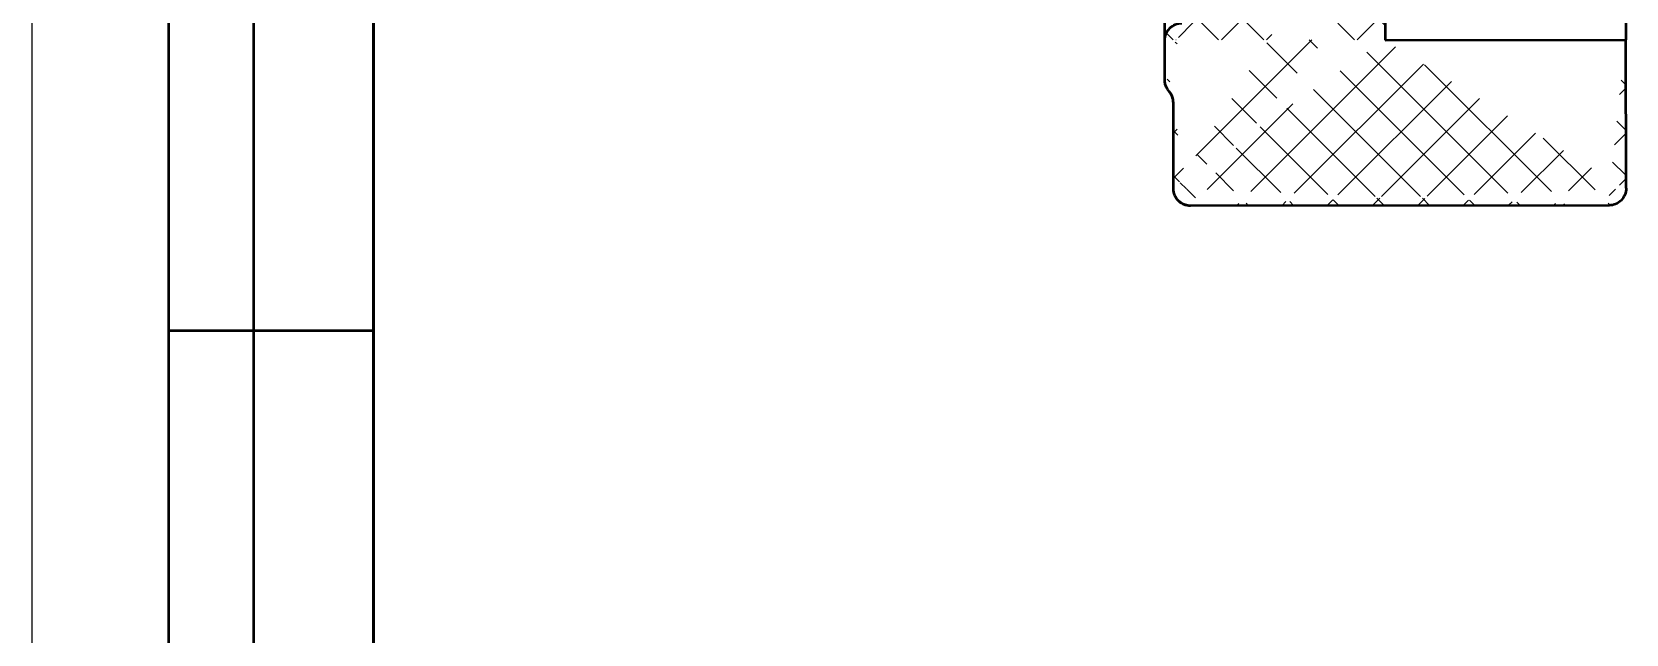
# Model space of a CAD drawing. Header units: inches. Extents: x -14 to 5184, y -66 to 1689.
# Drawn here: x 2522.8 to 2616.1, y 629.5 to 664.8 of the extents above; entities that cross this region are included whole.
import ezdxf

# ---------------------------------------------------------------- set-up
doc = ezdxf.new("R2010")
doc.units = ezdxf.units.IN
doc.header["$MEASUREMENT"] = 0
for name, color, linetype, lineweight in [('Видимые тонкие (ГОСТ)', 7, 'Continuous', 25), ('Видимый контур (ГОСТ)', 7, 'Continuous', 50), ('Штриховка (ГОСТ)', 7, 'Continuous', 18)]:
    doc.layers.add(name, color=color, linetype=linetype, lineweight=lineweight)

msp = doc.modelspace()

# ---------------------------------------------------------------- hatches: boundary and pattern name
at = {"layer": 'Штриховка (ГОСТ)', "ltscale": 0.5}
h = msp.add_hatch(dxfattribs=at)
h.set_pattern_fill('ANSI37', color=256, scale=15)
h.set_pattern_definition([(45, (-764.6716, -51.7324), (-1.3258252, 1.3258252), []), (135, (-764.6716, -51.7324), (-1.3258252, -1.3258252), [])])
edge = h.paths.add_edge_path()
edge.add_line((2601.971, 685.5924), (2600.071, 685.5942))
edge.add_line((2601.9666, 680.829), (2601.971, 685.5924))
edge.add_line((2601.9701, 684.5909), (2601.9673, 681.5887))
edge.add_line((2607.251, 680.829), (2601.9666, 680.829))
edge.add_line((2600.071, 685.5942), (2600.0656, 679.7898))
edge.add_line((2607.251, 675.136), (2607.251, 680.829))
edge.add_line((2601.9686, 675.1363), (2607.251, 675.1363))
edge.add_spline(control_points=[(2598.608, 677.2981), (2598.8198, 677.4311), (2599.0238, 677.589), (2599.4483, 678.0164), (2599.6949, 678.3885), (2599.9688, 679.0539), (2600.0533, 679.4567), (2600.0654, 679.8127)], knot_values=[0.1533423, 0.1533423, 0.1533423, 0.1533423, 0.2224938, 0.2224938, 0.3340767, 0.3340767, 0.4383753, 0.4383753, 0.4383753, 0.4383753], degree=3, periodic=0)
edge.add_spline(control_points=[(2591.0592, 671.0971), (2591.0665, 671.4583), (2591.1524, 671.8735), (2591.4309, 672.5456), (2591.6784, 672.9163), (2592.1031, 673.3413), (2592.3042, 673.5017), (2592.5176, 673.63)], knot_values=[0.4495902, 0.4495902, 0.4495902, 0.4495902, 0.5564178, 0.5564178, 0.6678472, 0.6678472, 0.7366774, 0.7366774, 0.7366774, 0.7366774], degree=3, periodic=0)
edge.add_spline(control_points=[(2598.608, 677.2981), (2596.0437, 675.7503), (2592.5176, 673.63)], knot_values=[0.2068793, 0.2068793, 0.2068793, 0.9123737, 0.9123737, 0.9123737], weights=[1.0088811, 1.0203141, 1.0064426], degree=2, periodic=0)
edge.add_line((2591.0575, 671.0007), (2591.0522, 665.3037))
edge.add_line((2591.0522, 665.3037), (2590.0522, 665.3047))
edge.add_spline(control_points=[(2589.2985, 661.3053), (2589.3699, 661.2242), (2589.4327, 661.1217), (2589.5192, 660.9124), (2589.548, 660.7671), (2589.5479, 660.6437)], knot_values=[0.3763479, 0.3763479, 0.3763479, 0.3763479, 0.4072666, 0.4072666, 0.4442912, 0.4442912, 0.4442912, 0.4442912], degree=3, periodic=0)
edge.add_spline(control_points=[(2589.0491, 661.967), (2589.049, 661.8436), (2589.0777, 661.6983), (2589.1642, 661.489), (2589.227, 661.3865), (2589.2985, 661.3053)], knot_values=[0.444291, 0.444291, 0.444291, 0.444291, 0.4813156, 0.4813156, 0.5122343, 0.5122343, 0.5122343, 0.5122343], degree=3, periodic=0)
edge.add_line((2589.0513, 664.3056), (2589.0491, 661.967))
edge.add_spline(control_points=[(2590.0522, 665.3047), (2589.9288, 665.3048), (2589.7835, 665.276), (2589.5554, 665.1818), (2589.4322, 665.0996), (2589.2575, 664.9253), (2589.1751, 664.8022), (2589.0804, 664.5742), (2589.0514, 664.429), (2589.0513, 664.3056)], knot_values=[0.2961944, 0.2961944, 0.2961944, 0.2961944, 0.3332183, 0.3332183, 0.3702424, 0.3702424, 0.4072668, 0.4072668, 0.4442915, 0.4442915, 0.4442915, 0.4442915], degree=3, periodic=0)
edge.add_line((2616.0513, 664.2804), (2601.9513, 664.2936))
edge.add_line((2616.0432, 655.5758), (2616.0513, 664.2804))
edge.add_spline(control_points=[(2615.0422, 654.5767), (2615.1657, 654.5766), (2615.3109, 654.6054), (2615.5391, 654.6996), (2615.6623, 654.7818), (2615.837, 654.9561), (2615.9194, 655.0792), (2616.014, 655.3071), (2616.0431, 655.4524), (2616.0432, 655.5758)], knot_values=[0, 0, 0, 0, 0.037024, 0.037024, 0.0740481, 0.0740481, 0.1110722, 0.1110722, 0.1480965, 0.1480965, 0.1480965, 0.1480965], degree=3, periodic=0)
edge.add_line((2590.5422, 654.5995), (2615.0422, 654.5767))
edge.add_spline(control_points=[(2589.5432, 655.6005), (2589.5431, 655.4771), (2589.5718, 655.3318), (2589.6661, 655.1036), (2589.7482, 654.9804), (2589.9226, 654.8057), (2590.0457, 654.7233), (2590.2736, 654.6287), (2590.4188, 654.5996), (2590.5422, 654.5995)], knot_values=[-0.1480969, -0.1480969, -0.1480969, -0.1480969, -0.1110725, -0.1110725, -0.0740482, -0.0740482, -0.037024, -0.037024, 0, 0, 0, 0], degree=3, periodic=0)
edge.add_line((2589.5479, 660.6437), (2589.5432, 655.6005))
edge.add_line((2601.9616, 664.2936), (2601.9686, 675.1363))
edge.add_spline(control_points=[(2589.5699, 655.3698), (2589.5771, 655.3393), (2589.5864, 655.3066), (2589.612, 655.2322), (2589.6297, 655.19), (2589.6862, 655.0779), (2589.7315, 655.0098), (2589.8502, 654.8713), (2589.9296, 654.8032), (2590.1064, 654.6936), (2590.2068, 654.6517), (2590.3857, 654.6087), (2590.4643, 654.5994), (2590.5423, 654.5993)], knot_values=[0, 0, 0, 0, 0.0105576, 0.0105576, 0.0243585, 0.0243585, 0.0485574, 0.0485574, 0.0792156, 0.0792156, 0.1110337, 0.1110337, 0.134456, 0.134456, 0.134456, 0.134456], degree=3, periodic=0)

# ---------------------------------------------------------------- linework, layer by layer
at = {"layer": 'Видимые тонкие (ГОСТ)', "transparency": 33554684}
msp.add_line((2522.7701, 835.2356), (2522.7701, 415.2356), dxfattribs=at)
at = {"layer": 'Видимый контур (ГОСТ)', "transparency": 33554684}
for p, q in [((2542.7701, 830.2356), (2542.7701, 420.2356)), ((2530.7701, 707.2356), (2530.7701, 587.2356)), ((2535.7701, 587.2356), (2535.7701, 707.2356)), ((2542.7701, 460.2356), (2542.7701, 707.2356)), ((2542.7701, 647.2356), (2530.7701, 647.2356))]:
    msp.add_line(p, q, dxfattribs=at)
at = {"layer": 'Видимый контур (ГОСТ)', "ltscale": 0.5}
for p in [(2616.0776, 681.5968), (2616.1017, 655.5962)]:
    msp.add_line(p, (2616.0936, 664.3009), dxfattribs=at)
at = {"layer": 'Видимый контур (ГОСТ)'}
for p, q in [((2601.9835, 675.1133), (2601.9936, 664.2878)), ((2589.0958, 661.9373), (2589.0936, 664.2759)), ((2601.9936, 664.2878), (2616.0936, 664.3009)), ((2589.6017, 655.5717), (2589.597, 660.6149)), ((2615.1026, 654.5953), (2590.6026, 654.5726)), ((2615.1027, 654.5952), (2590.6027, 654.5724))]:
    msp.add_line(p, q, dxfattribs=at)
for points, knots in [([(2589.0949, 664.327), (2589.0949, 664.3308), (2589.095, 664.3356), (2589.0956, 664.3923), (2589.0963, 664.5004), (2589.0984, 665.0708), (2589.0996, 665.8471), (2589.1011, 668.0592), (2589.1015, 669.5524), (2589.1011, 673.0437), (2589.1004, 675.0861), (2589.0981, 679.457), (2589.0965, 681.84), (2589.0926, 686.6443), (2589.0902, 689.1255), (2589.085, 693.8751), (2589.0821, 696.2026), (2589.0761, 700.4151), (2589.073, 702.3526), (2589.0669, 705.6), (2589.0638, 706.9506), (2589.0582, 708.9028), (2589.0555, 709.5334), (2589.0531, 709.7807), (2589.0528, 709.8017), (2589.0526, 709.8149)], [0.2615678, 0.2615678, 0.2615678, 0.2615678, 0.2873283, 0.2873283, 0.5466366, 0.5466366, 1.2399176, 1.2399176, 1.9648387, 1.9648387, 2.6909411, 2.6909411, 3.417188, 3.417188, 4.143471, 4.143471, 4.8697608, 4.8697608, 5.5960387, 5.5960387, 6.3222664, 6.3222664, 7.0482955, 7.0482955, 7.1366388, 7.1366388, 7.1366388, 7.1366388]), ([(2589.0936, 664.2759), (2589.0935, 664.3993), (2589.1222, 664.5446), (2589.2165, 664.7727), (2589.2986, 664.8959), (2589.473, 665.0706), (2589.5961, 665.153), (2589.824, 665.2477), (2589.9693, 665.2767), (2590.0927, 665.2768)], [0.14809739, 0.14809739, 0.14809739, 0.14809739, 0.18512207, 0.18512207, 0.22214645, 0.22214645, 0.25917054, 0.25917054, 0.29619445, 0.29619445, 0.29619445, 0.29619445]), ([(2589.3464, 661.2761), (2589.2748, 661.3571), (2589.2118, 661.4595), (2589.1249, 661.6687), (2589.0959, 661.8139), (2589.0958, 661.9373)], [0.080153878, 0.080153878, 0.080153878, 0.080153878, 0.111072638, 0.111072638, 0.148097212, 0.148097212, 0.148097212, 0.148097212]), ([(2589.3465, 661.2758), (2589.2752, 661.3565), (2589.2164, 661.4502), (2589.1608, 661.5817), (2589.1485, 661.6157), (2589.1277, 661.6847), (2589.1192, 661.7206), (2589.1132, 661.7522)], [0, 0, 0, 0, 0.032314918, 0.032314918, 0.043269849, 0.043269849, 0.054662237, 0.054662237, 0.054662237, 0.054662237]), ([(2589.597, 660.6149), (2589.5969, 660.7383), (2589.5679, 660.8835), (2589.481, 661.0927), (2589.418, 661.195), (2589.3464, 661.2761)], [0.148096795, 0.148096795, 0.148096795, 0.148096795, 0.185121328, 0.185121328, 0.216040094, 0.216040094, 0.216040094, 0.216040094]), ([(2589.5781, 660.8073), (2589.5736, 660.8304), (2589.5677, 660.8558), (2589.5517, 660.9132), (2589.541, 660.9457), (2589.5056, 661.0361), (2589.4768, 661.0934), (2589.4144, 661.1924), (2589.382, 661.2356), (2589.3465, 661.2758)], [0, 0, 0, 0, 0.008307786, 0.008307786, 0.018750062, 0.018750062, 0.037861262, 0.037861262, 0.053979744, 0.053979744, 0.053979744, 0.053979744]), ([(2590.6026, 654.5726), (2590.4792, 654.5725), (2590.3339, 654.6012), (2590.1058, 654.6955), (2589.9826, 654.7777), (2589.8079, 654.952), (2589.7255, 655.0751), (2589.6308, 655.303), (2589.6018, 655.4483), (2589.6017, 655.5717)], [0, 0, 0, 0, 0.03702401, 0.03702401, 0.0740482, 0.0740482, 0.11107252, 0.11107252, 0.1480969, 0.1480969, 0.1480969, 0.1480969]), ([(2590.6027, 654.5724), (2590.4946, 654.5723), (2590.385, 654.5902), (2590.1819, 654.6586), (2590.0856, 654.7094), (2589.9159, 654.8369), (2589.8405, 654.9154), (2589.7505, 655.0451), (2589.7241, 655.0903), (2589.6857, 655.1697), (2589.6715, 655.2036), (2589.6471, 655.2725), (2589.6367, 655.308), (2589.6288, 655.3411)], [0, 0, 0, 0, 0.03245404, 0.03245404, 0.06431904, 0.06431904, 0.09619319, 0.09619319, 0.11184318, 0.11184318, 0.12295429, 0.12295429, 0.13439745, 0.13439745, 0.13439745, 0.13439745]), ([(2616.1017, 655.5962), (2616.1018, 655.4728), (2616.073, 655.3275), (2615.9788, 655.0994), (2615.8966, 654.9762), (2615.7223, 654.8015), (2615.5992, 654.7191), (2615.3712, 654.6244), (2615.226, 654.5954), (2615.1026, 654.5953)], [-0.14809648, -0.14809648, -0.14809648, -0.14809648, -0.11107222, -0.11107222, -0.07404808, -0.07404808, -0.03702403, -0.03702403, 0, 0, 0, 0])]:
    msp.add_open_spline(points, degree=3, knots=knots, dxfattribs=at)

doc.saveas('drawing.dxf')
